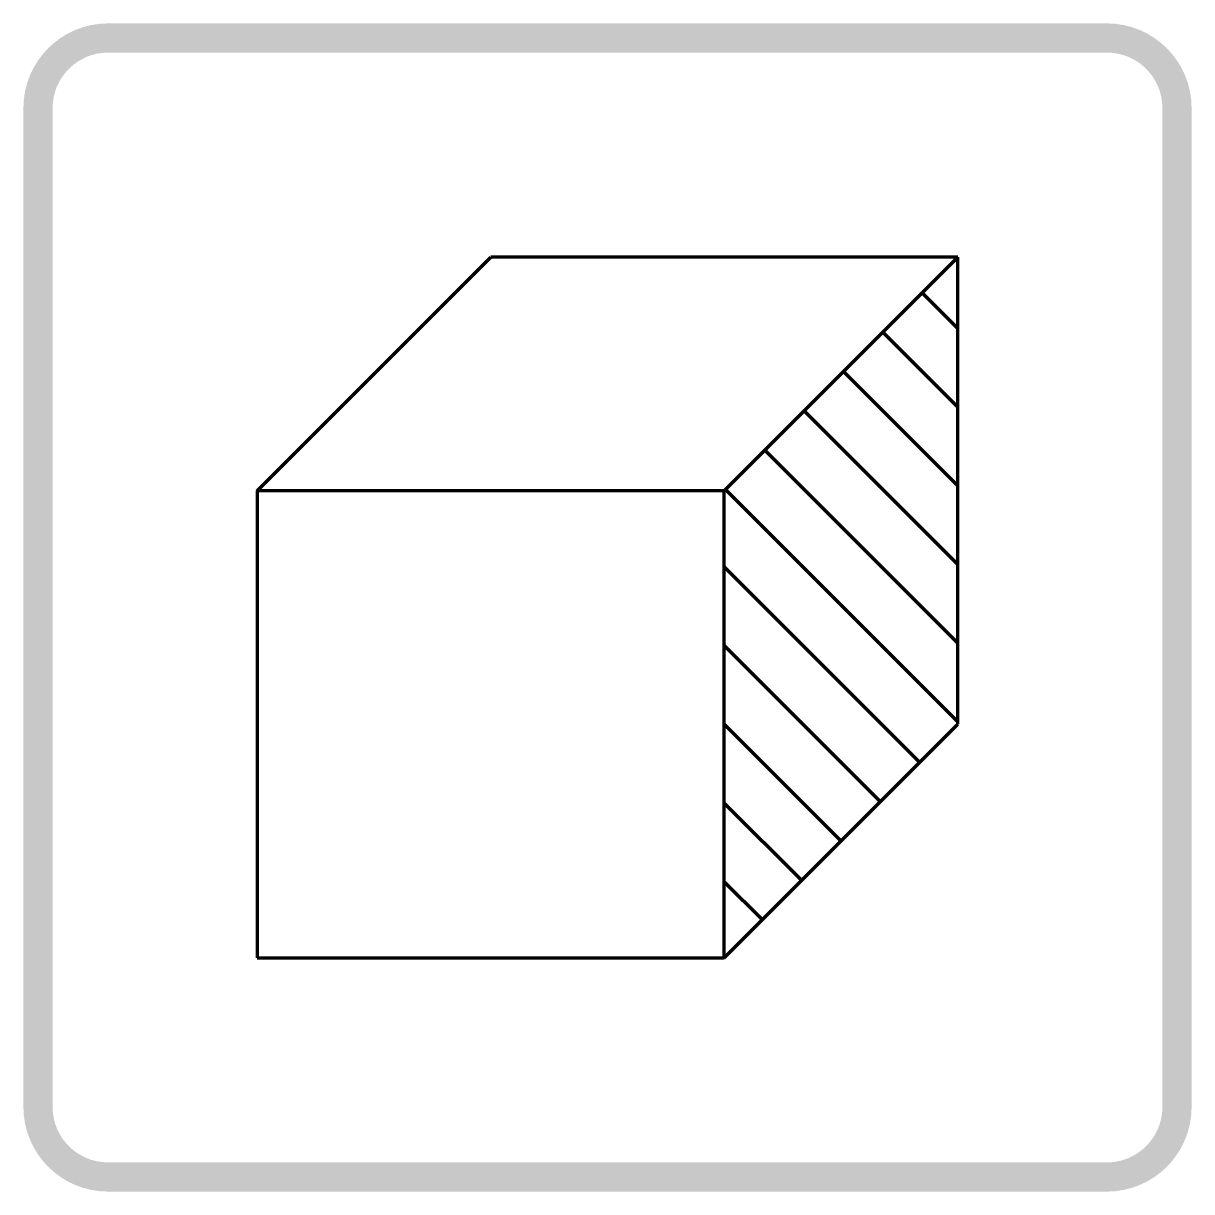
# Model space of a CAD drawing. Header units: millimetres. Extents: x -100 to 100, y -100 to 100.
import ezdxf

# ---------------------------------------------------------------- set-up
doc = ezdxf.new("R2010")
doc.units = ezdxf.units.MM
doc.layers.get('0').update_dxf_attribs({"color": 178, "lineweight": 25, "true_color": 0x000000})

msp = doc.modelspace()

# ---------------------------------------------------------------- hatches: boundary and pattern name
h = msp.add_hatch(color=256)
edge = h.paths.add_edge_path(flags=0)
edge.add_line((100, -85.5), (100, 85.5))
edge.add_arc((85.5, 85.5), 14.5, 0, 90)
edge.add_line((85.5, 100), (-85.5, 100))
edge.add_arc((-85.5, 85.5), 14.5, 90, 180)
edge.add_line((-100, 85.5), (-100, -85.5))
edge.add_arc((-85.5, -85.5), 14.5, 180, 270)
edge.add_line((-85.5, -100), (85.5, -100))
edge.add_arc((85.5, -85.5), 14.5, 270, 360)
edge = h.paths.add_edge_path(flags=0)
edge.add_arc((-85.5, 85.5), 9.5, 90, 180)
edge.add_line((-95, 85.5), (-95, -85.5))
edge.add_arc((-85.5, -85.5), 9.5, 180, 270)
edge.add_line((-85.5, -95), (85.5, -95))
edge.add_arc((85.5, -85.5), 9.5, 270, 360)
edge.add_line((95, -85.5), (95, 85.5))
edge.add_arc((85.5, 85.5), 9.5, 0, 90)
edge.add_line((85.5, 95), (-85.5, 95))

# ---------------------------------------------------------------- linework, layer by layer
at = {"lineweight": 200}
for p, q in [((-60, 20), (-20, 60)), ((60, 60), (-20, 60)), ((20, 20), (60, 60)), ((60, -20), (60, 60)), ((53.88, 53.88), (60, 47.76)), ((47.15, 47.15), (60, 34.29)), ((40.41, 40.41), (60, 20.82)), ((33.68, 33.68), (60, 7.35)), ((26.94, 26.94), (60, -6.12)), ((20.21, 20.21), (60, -19.59)), ((20, 20), (-60, 20)), ((-60, 20), (-60, -60)), ((20, -60), (20, 20)), ((20, 6.94), (53.47, -26.53)), ((20, -6.53), (46.74, -33.26)), ((20, -60), (60, -20)), ((20, -20), (40, -40)), ((20, -33.47), (33.26, -46.74)), ((20, -46.94), (26.53, -53.47)), ((-60, -60), (20, -60))]:
    msp.add_line(p, q, dxfattribs=at)

doc.saveas('drawing.dxf')
